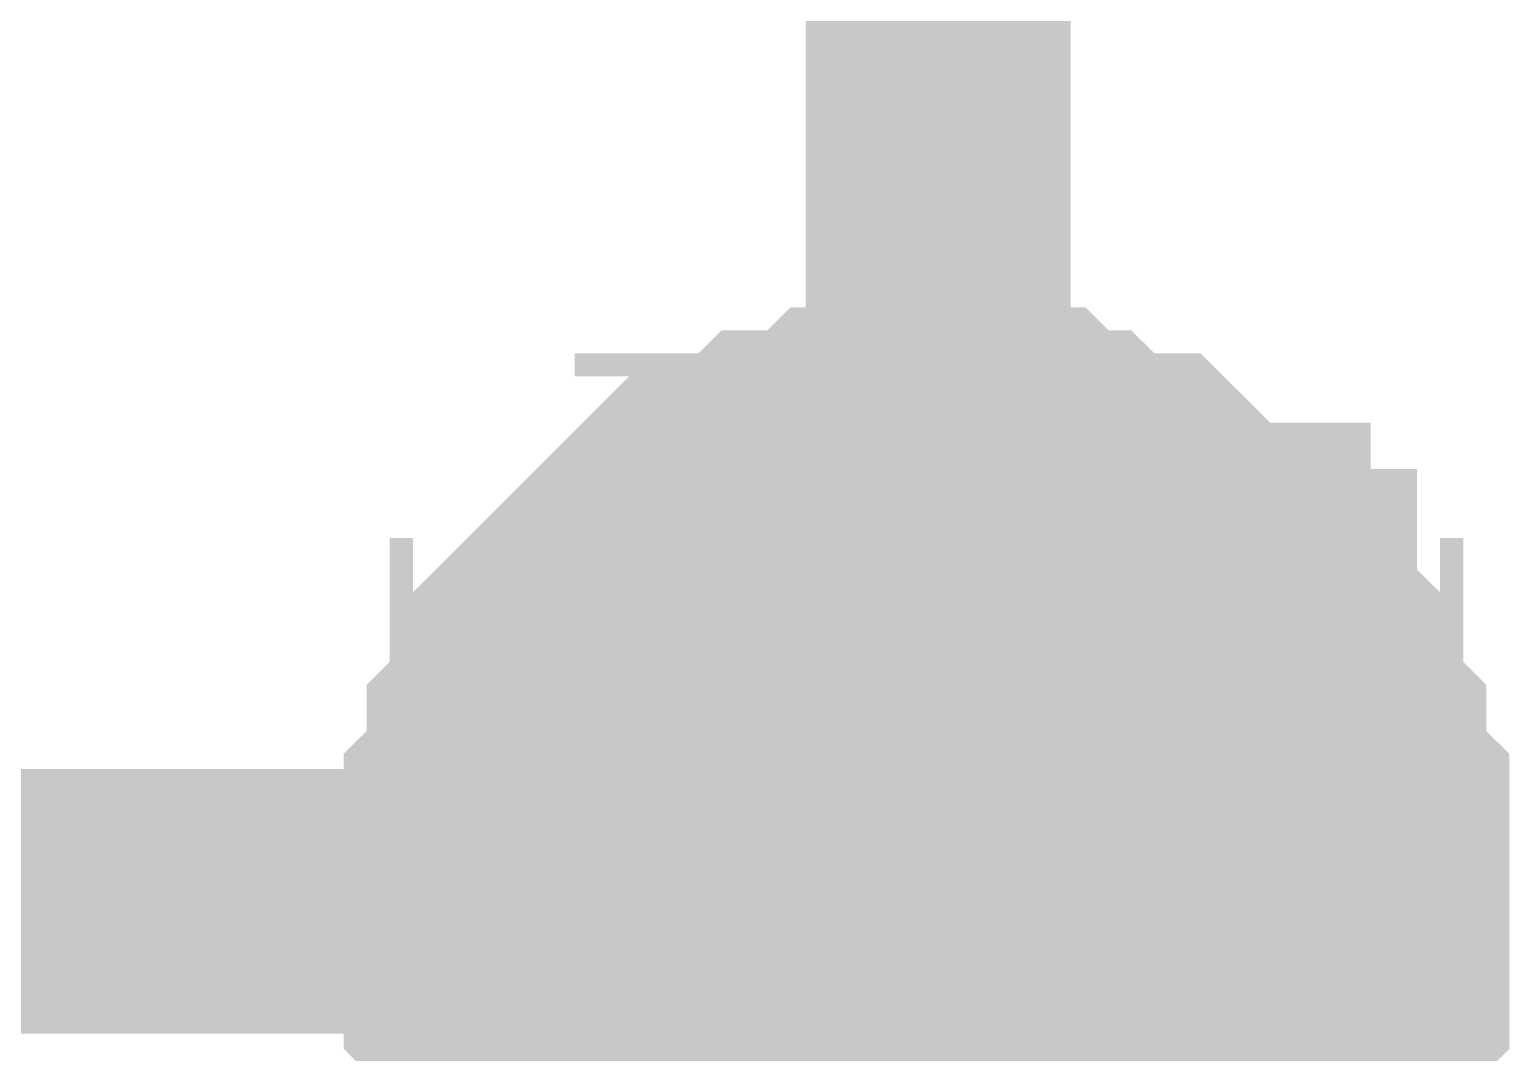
# Model space of a CAD drawing. Header units: inches. Extents: x 0 to 841, y 0 to 594.
# Drawn here: x 423.993 to 425.667, y 162.309 to 163.467 of the extents above; entities that cross this region are included whole.
import ezdxf

# ---------------------------------------------------------------- set-up
doc = ezdxf.new("R2010")
doc.units = ezdxf.units.IN
doc.layers.add('Sheet', color=255, linetype='Continuous')

msp = doc.modelspace()

# ---------------------------------------------------------------- linework, layer by layer
at = {"layer": 'Sheet'}
for points in [[(425.0207, 157.4889, 0.2997, 0.2997, 0), (425.0207, 162.4799, 0.2997, 0.2997, 0), (425.0207, 167.4969, 0.2997, 0.2997, 0), (422.5121, 167.4969, 0.2997, 0.2997, 0)], [(424.498, 162.4799, 0.2997, 0.2997, 0), (424.498, 162.506, 0.2997, 0.2997, 0), (424.498, 162.5321, 0.2997, 0.2997, 0), (424.498, 162.5582, 0.2997, 0.2997, 0), (424.498, 162.5844, 0.2997, 0.2997, 0), (424.5242, 162.6105, 0.2997, 0.2997, 0), (424.5242, 162.6366, 0.2997, 0.2997, 0), (424.5242, 162.6628, 0.2997, 0.2997, 0), (424.5503, 162.6889, 0.2997, 0.2997, 0), (424.5503, 162.715, 0.2997, 0.2997, 0), (424.5503, 162.7412, 0.2997, 0.2997, 0), (424.5764, 162.7412, 0.2997, 0.2997, 0), (424.5764, 162.7673, 0.2997, 0.2997, 0), (424.6026, 162.7934, 0.2997, 0.2997, 0), (424.6287, 162.8195, 0.2997, 0.2997, 0), (424.6287, 162.8195, 0.2997, 0.2997, 0), (424.6548, 162.8457, 0.2997, 0.2997, 0), (424.681, 162.8718, 0.2997, 0.2997, 0), (424.681, 162.8718, 0.2997, 0.2997, 0), (424.7071, 162.8979, 0.2997, 0.2997, 0), (424.7332, 162.9241, 0.2997, 0.2997, 0), (424.7594, 162.9241, 0.2997, 0.2997, 0), (424.7594, 162.9502, 0.2997, 0.2997, 0), (424.7855, 162.9502, 0.2997, 0.2997, 0), (424.8116, 162.9502, 0.2997, 0.2997, 0), (424.8377, 162.9763, 0.2997, 0.2997, 0), (424.8639, 162.9763, 0.2997, 0.2997, 0), (424.89, 162.9763, 0.2997, 0.2997, 0), (424.9161, 163.0025, 0.2997, 0.2997, 0), (424.9423, 163.0025, 0.2997, 0.2997, 0), (424.9684, 163.0025, 0.2997, 0.2997, 0), (424.9945, 163.0025, 0.2997, 0.2997, 0), (425.0207, 163.0025, 0.2997, 0.2997, 0)], [(424.498, 162.4799, 0.2997, 0.2997, 0), (424.498, 162.506, 0.2997, 0.2997, 0), (424.498, 162.5321, 0.2997, 0.2997, 0), (424.498, 162.5582, 0.2997, 0.2997, 0), (424.498, 162.5844, 0.2997, 0.2997, 0), (424.5242, 162.6105, 0.2997, 0.2997, 0), (424.5242, 162.6366, 0.2997, 0.2997, 0), (424.5242, 162.6628, 0.2997, 0.2997, 0), (424.5503, 162.6889, 0.2997, 0.2997, 0), (424.5503, 162.715, 0.2997, 0.2997, 0), (424.5503, 162.7412, 0.2997, 0.2997, 0), (424.5764, 162.7412, 0.2997, 0.2997, 0), (424.5764, 162.7673, 0.2997, 0.2997, 0), (424.6026, 162.7934, 0.2997, 0.2997, 0), (424.6287, 162.8195, 0.2997, 0.2997, 0), (424.6287, 162.8195, 0.2997, 0.2997, 0), (424.6548, 162.8457, 0.2997, 0.2997, 0), (424.681, 162.8718, 0.2997, 0.2997, 0), (424.681, 162.8718, 0.2997, 0.2997, 0), (424.7071, 162.8979, 0.2997, 0.2997, 0), (424.7332, 162.9241, 0.2997, 0.2997, 0), (424.7594, 162.9241, 0.2997, 0.2997, 0), (424.7594, 162.9502, 0.2997, 0.2997, 0), (424.7855, 162.9502, 0.2997, 0.2997, 0), (424.8116, 162.9502, 0.2997, 0.2997, 0), (424.8377, 162.9763, 0.2997, 0.2997, 0), (424.8639, 162.9763, 0.2997, 0.2997, 0), (424.89, 162.9763, 0.2997, 0.2997, 0), (424.9161, 163.0025, 0.2997, 0.2997, 0), (424.9423, 163.0025, 0.2997, 0.2997, 0), (424.9684, 163.0025, 0.2997, 0.2997, 0), (424.9945, 163.0025, 0.2997, 0.2997, 0), (425.0207, 163.0025, 0.2997, 0.2997, 0)], [(424.498, 162.4799, 0.2997, 0.2997, 0), (424.498, 162.506, 0.2997, 0.2997, 0), (424.498, 162.5321, 0.2997, 0.2997, 0), (424.498, 162.5582, 0.2997, 0.2997, 0), (424.498, 162.5844, 0.2997, 0.2997, 0), (424.5242, 162.6105, 0.2997, 0.2997, 0), (424.5242, 162.6366, 0.2997, 0.2997, 0), (424.5242, 162.6628, 0.2997, 0.2997, 0), (424.5503, 162.6889, 0.2997, 0.2997, 0), (424.5503, 162.715, 0.2997, 0.2997, 0), (424.5503, 162.7412, 0.2997, 0.2997, 0), (424.5764, 162.7412, 0.2997, 0.2997, 0), (424.5764, 162.7673, 0.2997, 0.2997, 0), (424.6026, 162.7934, 0.2997, 0.2997, 0), (424.6287, 162.8195, 0.2997, 0.2997, 0), (424.6287, 162.8195, 0.2997, 0.2997, 0), (424.6548, 162.8457, 0.2997, 0.2997, 0), (424.681, 162.8718, 0.2997, 0.2997, 0), (424.681, 162.8718, 0.2997, 0.2997, 0), (424.7071, 162.8979, 0.2997, 0.2997, 0), (424.7332, 162.9241, 0.2997, 0.2997, 0), (424.7594, 162.9241, 0.2997, 0.2997, 0), (424.7594, 162.9502, 0.2997, 0.2997, 0), (424.7855, 162.9502, 0.2997, 0.2997, 0), (424.8116, 162.9502, 0.2997, 0.2997, 0), (424.8377, 162.9763, 0.2997, 0.2997, 0), (424.8639, 162.9763, 0.2997, 0.2997, 0), (424.89, 162.9763, 0.2997, 0.2997, 0), (424.9161, 163.0025, 0.2997, 0.2997, 0), (424.9423, 163.0025, 0.2997, 0.2997, 0), (424.9684, 163.0025, 0.2997, 0.2997, 0), (424.9945, 163.0025, 0.2997, 0.2997, 0), (425.0207, 163.0025, 0.2997, 0.2997, 0)], [(424.498, 162.4799, 0.2997, 0.2997, 0), (424.498, 162.506, 0.2997, 0.2997, 0), (424.498, 162.5321, 0.2997, 0.2997, 0), (424.498, 162.5582, 0.2997, 0.2997, 0), (424.498, 162.5844, 0.2997, 0.2997, 0), (424.5242, 162.6105, 0.2997, 0.2997, 0), (424.5242, 162.6366, 0.2997, 0.2997, 0), (424.5242, 162.6628, 0.2997, 0.2997, 0), (424.5503, 162.6889, 0.2997, 0.2997, 0), (424.5503, 162.715, 0.2997, 0.2997, 0), (424.5503, 162.7412, 0.2997, 0.2997, 0), (424.5764, 162.7412, 0.2997, 0.2997, 0), (424.5764, 162.7673, 0.2997, 0.2997, 0), (424.6026, 162.7934, 0.2997, 0.2997, 0), (424.6287, 162.8195, 0.2997, 0.2997, 0), (424.6287, 162.8195, 0.2997, 0.2997, 0), (424.6548, 162.8457, 0.2997, 0.2997, 0), (424.681, 162.8718, 0.2997, 0.2997, 0), (424.681, 162.8718, 0.2997, 0.2997, 0), (424.7071, 162.8979, 0.2997, 0.2997, 0), (424.7332, 162.9241, 0.2997, 0.2997, 0), (424.7594, 162.9241, 0.2997, 0.2997, 0), (424.7594, 162.9502, 0.2997, 0.2997, 0), (424.7855, 162.9502, 0.2997, 0.2997, 0), (424.8116, 162.9502, 0.2997, 0.2997, 0), (424.8377, 162.9763, 0.2997, 0.2997, 0), (424.8639, 162.9763, 0.2997, 0.2997, 0), (424.89, 162.9763, 0.2997, 0.2997, 0), (424.9161, 163.0025, 0.2997, 0.2997, 0), (424.9423, 163.0025, 0.2997, 0.2997, 0), (424.9684, 163.0025, 0.2997, 0.2997, 0), (424.9945, 163.0025, 0.2997, 0.2997, 0), (425.0207, 163.0025, 0.2997, 0.2997, 0)], [(425.0207, 163.0025, 0.2997, 0.2997, 0), (425.0207, 163.0025, 0.2997, 0.2997, 0)], [(425.0207, 163.0025, 0.2997, 0.2997, 0), (425.0468, 163.0025, 0.2997, 0.2997, 0), (425.0729, 163.0025, 0.2997, 0.2997, 0), (425.0991, 163.0025, 0.2997, 0.2997, 0), (425.1252, 163.0025, 0.2997, 0.2997, 0), (425.1513, 162.9763, 0.2997, 0.2997, 0), (425.1513, 162.9763, 0.2997, 0.2997, 0), (425.1774, 162.9763, 0.2997, 0.2997, 0), (425.2036, 162.9502, 0.2997, 0.2997, 0), (425.2297, 162.9502, 0.2997, 0.2997, 0), (425.2558, 162.9502, 0.2997, 0.2997, 0), (425.282, 162.9241, 0.2997, 0.2997, 0), (425.282, 162.9241, 0.2997, 0.2997, 0), (425.3081, 162.8979, 0.2997, 0.2997, 0), (425.3342, 162.8718, 0.2997, 0.2997, 0), (425.3604, 162.8718, 0.2997, 0.2997, 0), (425.3604, 162.8457, 0.2997, 0.2997, 0), (425.3865, 162.8195, 0.2997, 0.2997, 0), (425.4126, 162.8195, 0.2997, 0.2997, 0), (425.4126, 162.7934, 0.2997, 0.2997, 0), (425.4388, 162.7673, 0.2997, 0.2997, 0), (425.4388, 162.7412, 0.2997, 0.2997, 0), (425.4649, 162.7412, 0.2997, 0.2997, 0), (425.4649, 162.715, 0.2997, 0.2997, 0), (425.4649, 162.6889, 0.2997, 0.2997, 0), (425.491, 162.6628, 0.2997, 0.2997, 0), (425.491, 162.6366, 0.2997, 0.2997, 0), (425.491, 162.6105, 0.2997, 0.2997, 0), (425.5172, 162.5844, 0.2997, 0.2997, 0), (425.5172, 162.5582, 0.2997, 0.2997, 0), (425.5172, 162.5321, 0.2997, 0.2997, 0), (425.5172, 162.506, 0.2997, 0.2997, 0), (425.5172, 162.4799, 0.2997, 0.2997, 0)], [(425.0207, 163.0025, 0.2997, 0.2997, 0), (425.0207, 163.0025, 0.2997, 0.2997, 0)], [(425.0207, 163.0025, 0.2997, 0.2997, 0), (425.0468, 163.0025, 0.2997, 0.2997, 0), (425.0729, 163.0025, 0.2997, 0.2997, 0), (425.0991, 163.0025, 0.2997, 0.2997, 0), (425.1252, 163.0025, 0.2997, 0.2997, 0), (425.1513, 162.9763, 0.2997, 0.2997, 0), (425.1513, 162.9763, 0.2997, 0.2997, 0), (425.1774, 162.9763, 0.2997, 0.2997, 0), (425.2036, 162.9502, 0.2997, 0.2997, 0), (425.2297, 162.9502, 0.2997, 0.2997, 0), (425.2558, 162.9502, 0.2997, 0.2997, 0), (425.282, 162.9241, 0.2997, 0.2997, 0), (425.282, 162.9241, 0.2997, 0.2997, 0), (425.3081, 162.8979, 0.2997, 0.2997, 0), (425.3342, 162.8718, 0.2997, 0.2997, 0), (425.3604, 162.8718, 0.2997, 0.2997, 0), (425.3604, 162.8457, 0.2997, 0.2997, 0), (425.3865, 162.8195, 0.2997, 0.2997, 0), (425.4126, 162.8195, 0.2997, 0.2997, 0), (425.4126, 162.7934, 0.2997, 0.2997, 0), (425.4388, 162.7673, 0.2997, 0.2997, 0), (425.4388, 162.7412, 0.2997, 0.2997, 0), (425.4649, 162.7412, 0.2997, 0.2997, 0), (425.4649, 162.715, 0.2997, 0.2997, 0), (425.4649, 162.6889, 0.2997, 0.2997, 0), (425.491, 162.6628, 0.2997, 0.2997, 0), (425.491, 162.6366, 0.2997, 0.2997, 0), (425.491, 162.6105, 0.2997, 0.2997, 0), (425.5172, 162.5844, 0.2997, 0.2997, 0), (425.5172, 162.5582, 0.2997, 0.2997, 0), (425.5172, 162.5321, 0.2997, 0.2997, 0), (425.5172, 162.506, 0.2997, 0.2997, 0), (425.5172, 162.4799, 0.2997, 0.2997, 0)], [(425.0207, 163.0025, 0.2997, 0.2997, 0), (425.0207, 163.0025, 0.2997, 0.2997, 0)], [(425.0207, 163.0025, 0.2997, 0.2997, 0), (425.0468, 163.0025, 0.2997, 0.2997, 0), (425.0729, 163.0025, 0.2997, 0.2997, 0), (425.0991, 163.0025, 0.2997, 0.2997, 0), (425.1252, 163.0025, 0.2997, 0.2997, 0), (425.1513, 162.9763, 0.2997, 0.2997, 0), (425.1513, 162.9763, 0.2997, 0.2997, 0), (425.1774, 162.9763, 0.2997, 0.2997, 0), (425.2036, 162.9502, 0.2997, 0.2997, 0), (425.2297, 162.9502, 0.2997, 0.2997, 0), (425.2558, 162.9502, 0.2997, 0.2997, 0), (425.282, 162.9241, 0.2997, 0.2997, 0), (425.282, 162.9241, 0.2997, 0.2997, 0), (425.3081, 162.8979, 0.2997, 0.2997, 0), (425.3342, 162.8718, 0.2997, 0.2997, 0), (425.3604, 162.8718, 0.2997, 0.2997, 0), (425.3604, 162.8457, 0.2997, 0.2997, 0), (425.3865, 162.8195, 0.2997, 0.2997, 0), (425.4126, 162.8195, 0.2997, 0.2997, 0), (425.4126, 162.7934, 0.2997, 0.2997, 0), (425.4388, 162.7673, 0.2997, 0.2997, 0), (425.4388, 162.7412, 0.2997, 0.2997, 0), (425.4649, 162.7412, 0.2997, 0.2997, 0), (425.4649, 162.715, 0.2997, 0.2997, 0), (425.4649, 162.6889, 0.2997, 0.2997, 0), (425.491, 162.6628, 0.2997, 0.2997, 0), (425.491, 162.6366, 0.2997, 0.2997, 0), (425.491, 162.6105, 0.2997, 0.2997, 0), (425.5172, 162.5844, 0.2997, 0.2997, 0), (425.5172, 162.5582, 0.2997, 0.2997, 0), (425.5172, 162.5321, 0.2997, 0.2997, 0), (425.5172, 162.506, 0.2997, 0.2997, 0), (425.5172, 162.4799, 0.2997, 0.2997, 0)], [(425.0207, 163.0025, 0.2997, 0.2997, 0), (425.0207, 163.0025, 0.2997, 0.2997, 0)], [(425.0207, 163.0025, 0.2997, 0.2997, 0), (425.0468, 163.0025, 0.2997, 0.2997, 0), (425.0729, 163.0025, 0.2997, 0.2997, 0), (425.0991, 163.0025, 0.2997, 0.2997, 0), (425.1252, 163.0025, 0.2997, 0.2997, 0), (425.1513, 162.9763, 0.2997, 0.2997, 0), (425.1513, 162.9763, 0.2997, 0.2997, 0), (425.1774, 162.9763, 0.2997, 0.2997, 0), (425.2036, 162.9502, 0.2997, 0.2997, 0), (425.2297, 162.9502, 0.2997, 0.2997, 0), (425.2558, 162.9502, 0.2997, 0.2997, 0), (425.282, 162.9241, 0.2997, 0.2997, 0), (425.282, 162.9241, 0.2997, 0.2997, 0), (425.3081, 162.8979, 0.2997, 0.2997, 0), (425.3342, 162.8718, 0.2997, 0.2997, 0), (425.3604, 162.8718, 0.2997, 0.2997, 0), (425.3604, 162.8457, 0.2997, 0.2997, 0), (425.3865, 162.8195, 0.2997, 0.2997, 0), (425.4126, 162.8195, 0.2997, 0.2997, 0), (425.4126, 162.7934, 0.2997, 0.2997, 0), (425.4388, 162.7673, 0.2997, 0.2997, 0), (425.4388, 162.7412, 0.2997, 0.2997, 0), (425.4649, 162.7412, 0.2997, 0.2997, 0), (425.4649, 162.715, 0.2997, 0.2997, 0), (425.4649, 162.6889, 0.2997, 0.2997, 0), (425.491, 162.6628, 0.2997, 0.2997, 0), (425.491, 162.6366, 0.2997, 0.2997, 0), (425.491, 162.6105, 0.2997, 0.2997, 0), (425.5172, 162.5844, 0.2997, 0.2997, 0), (425.5172, 162.5582, 0.2997, 0.2997, 0), (425.5172, 162.5321, 0.2997, 0.2997, 0), (425.5172, 162.506, 0.2997, 0.2997, 0), (425.5172, 162.4799, 0.2997, 0.2997, 0)], [(424.498, 162.4799, 0.0991, 0.0991, 0), (424.498, 162.506, 0.0991, 0.0991, 0), (424.498, 162.5321, 0.0991, 0.0991, 0), (424.498, 162.5582, 0.0991, 0.0991, 0), (424.498, 162.5844, 0.0991, 0.0991, 0), (424.5242, 162.6105, 0.0991, 0.0991, 0), (424.5242, 162.6366, 0.0991, 0.0991, 0), (424.5242, 162.6628, 0.0991, 0.0991, 0), (424.5503, 162.6889, 0.0991, 0.0991, 0), (424.5503, 162.715, 0.0991, 0.0991, 0), (424.5503, 162.7412, 0.0991, 0.0991, 0), (424.5764, 162.7412, 0.0991, 0.0991, 0), (424.5764, 162.7673, 0.0991, 0.0991, 0), (424.6026, 162.7934, 0.0991, 0.0991, 0), (424.6287, 162.8195, 0.0991, 0.0991, 0), (424.6287, 162.8195, 0.0991, 0.0991, 0), (424.6548, 162.8457, 0.0991, 0.0991, 0), (424.681, 162.8718, 0.0991, 0.0991, 0), (424.681, 162.8718, 0.0991, 0.0991, 0), (424.7071, 162.8979, 0.0991, 0.0991, 0), (424.7332, 162.9241, 0.0991, 0.0991, 0), (424.7594, 162.9241, 0.0991, 0.0991, 0), (424.7594, 162.9502, 0.0991, 0.0991, 0), (424.7855, 162.9502, 0.0991, 0.0991, 0), (424.8116, 162.9502, 0.0991, 0.0991, 0), (424.8377, 162.9763, 0.0991, 0.0991, 0), (424.8639, 162.9763, 0.0991, 0.0991, 0), (424.89, 162.9763, 0.0991, 0.0991, 0), (424.9161, 163.0025, 0.0991, 0.0991, 0), (424.9423, 163.0025, 0.0991, 0.0991, 0), (424.9684, 163.0025, 0.0991, 0.0991, 0), (424.9945, 163.0025, 0.0991, 0.0991, 0), (425.0207, 163.0025, 0.0991, 0.0991, 0)], [(424.498, 162.4799, 0.0991, 0.0991, 0), (424.498, 162.506, 0.0991, 0.0991, 0), (424.498, 162.5321, 0.0991, 0.0991, 0), (424.498, 162.5582, 0.0991, 0.0991, 0), (424.498, 162.5844, 0.0991, 0.0991, 0), (424.5242, 162.6105, 0.0991, 0.0991, 0), (424.5242, 162.6366, 0.0991, 0.0991, 0), (424.5242, 162.6628, 0.0991, 0.0991, 0), (424.5503, 162.6889, 0.0991, 0.0991, 0), (424.5503, 162.715, 0.0991, 0.0991, 0), (424.5503, 162.7412, 0.0991, 0.0991, 0), (424.5764, 162.7412, 0.0991, 0.0991, 0), (424.5764, 162.7673, 0.0991, 0.0991, 0), (424.6026, 162.7934, 0.0991, 0.0991, 0), (424.6287, 162.8195, 0.0991, 0.0991, 0), (424.6287, 162.8195, 0.0991, 0.0991, 0), (424.6548, 162.8457, 0.0991, 0.0991, 0), (424.681, 162.8718, 0.0991, 0.0991, 0), (424.681, 162.8718, 0.0991, 0.0991, 0), (424.7071, 162.8979, 0.0991, 0.0991, 0), (424.7332, 162.9241, 0.0991, 0.0991, 0), (424.7594, 162.9241, 0.0991, 0.0991, 0), (424.7594, 162.9502, 0.0991, 0.0991, 0), (424.7855, 162.9502, 0.0991, 0.0991, 0), (424.8116, 162.9502, 0.0991, 0.0991, 0), (424.8377, 162.9763, 0.0991, 0.0991, 0), (424.8639, 162.9763, 0.0991, 0.0991, 0), (424.89, 162.9763, 0.0991, 0.0991, 0), (424.9161, 163.0025, 0.0991, 0.0991, 0), (424.9423, 163.0025, 0.0991, 0.0991, 0), (424.9684, 163.0025, 0.0991, 0.0991, 0), (424.9945, 163.0025, 0.0991, 0.0991, 0), (425.0207, 163.0025, 0.0991, 0.0991, 0)], [(424.498, 162.4799, 0.0991, 0.0991, 0), (424.498, 162.506, 0.0991, 0.0991, 0), (424.498, 162.5321, 0.0991, 0.0991, 0), (424.498, 162.5582, 0.0991, 0.0991, 0), (424.498, 162.5844, 0.0991, 0.0991, 0), (424.5242, 162.6105, 0.0991, 0.0991, 0), (424.5242, 162.6366, 0.0991, 0.0991, 0), (424.5242, 162.6628, 0.0991, 0.0991, 0), (424.5503, 162.6889, 0.0991, 0.0991, 0), (424.5503, 162.715, 0.0991, 0.0991, 0), (424.5503, 162.7412, 0.0991, 0.0991, 0), (424.5764, 162.7412, 0.0991, 0.0991, 0), (424.5764, 162.7673, 0.0991, 0.0991, 0), (424.6026, 162.7934, 0.0991, 0.0991, 0), (424.6287, 162.8195, 0.0991, 0.0991, 0), (424.6287, 162.8195, 0.0991, 0.0991, 0), (424.6548, 162.8457, 0.0991, 0.0991, 0), (424.681, 162.8718, 0.0991, 0.0991, 0), (424.681, 162.8718, 0.0991, 0.0991, 0), (424.7071, 162.8979, 0.0991, 0.0991, 0), (424.7332, 162.9241, 0.0991, 0.0991, 0), (424.7594, 162.9241, 0.0991, 0.0991, 0), (424.7594, 162.9502, 0.0991, 0.0991, 0), (424.7855, 162.9502, 0.0991, 0.0991, 0), (424.8116, 162.9502, 0.0991, 0.0991, 0), (424.8377, 162.9763, 0.0991, 0.0991, 0), (424.8639, 162.9763, 0.0991, 0.0991, 0), (424.89, 162.9763, 0.0991, 0.0991, 0), (424.9161, 163.0025, 0.0991, 0.0991, 0), (424.9423, 163.0025, 0.0991, 0.0991, 0), (424.9684, 163.0025, 0.0991, 0.0991, 0), (424.9945, 163.0025, 0.0991, 0.0991, 0), (425.0207, 163.0025, 0.0991, 0.0991, 0)], [(424.498, 162.4799, 0.0991, 0.0991, 0), (424.498, 162.506, 0.0991, 0.0991, 0), (424.498, 162.5321, 0.0991, 0.0991, 0), (424.498, 162.5582, 0.0991, 0.0991, 0), (424.498, 162.5844, 0.0991, 0.0991, 0), (424.5242, 162.6105, 0.0991, 0.0991, 0), (424.5242, 162.6366, 0.0991, 0.0991, 0), (424.5242, 162.6628, 0.0991, 0.0991, 0), (424.5503, 162.6889, 0.0991, 0.0991, 0), (424.5503, 162.715, 0.0991, 0.0991, 0), (424.5503, 162.7412, 0.0991, 0.0991, 0), (424.5764, 162.7412, 0.0991, 0.0991, 0), (424.5764, 162.7673, 0.0991, 0.0991, 0), (424.6026, 162.7934, 0.0991, 0.0991, 0), (424.6287, 162.8195, 0.0991, 0.0991, 0), (424.6287, 162.8195, 0.0991, 0.0991, 0), (424.6548, 162.8457, 0.0991, 0.0991, 0), (424.681, 162.8718, 0.0991, 0.0991, 0), (424.681, 162.8718, 0.0991, 0.0991, 0), (424.7071, 162.8979, 0.0991, 0.0991, 0), (424.7332, 162.9241, 0.0991, 0.0991, 0), (424.7594, 162.9241, 0.0991, 0.0991, 0), (424.7594, 162.9502, 0.0991, 0.0991, 0), (424.7855, 162.9502, 0.0991, 0.0991, 0), (424.8116, 162.9502, 0.0991, 0.0991, 0), (424.8377, 162.9763, 0.0991, 0.0991, 0), (424.8639, 162.9763, 0.0991, 0.0991, 0), (424.89, 162.9763, 0.0991, 0.0991, 0), (424.9161, 163.0025, 0.0991, 0.0991, 0), (424.9423, 163.0025, 0.0991, 0.0991, 0), (424.9684, 163.0025, 0.0991, 0.0991, 0), (424.9945, 163.0025, 0.0991, 0.0991, 0), (425.0207, 163.0025, 0.0991, 0.0991, 0)], [(425.0207, 163.0025, 0.0991, 0.0991, 0), (425.0207, 163.0025, 0.0991, 0.0991, 0)], [(425.0207, 163.0025, 0.0991, 0.0991, 0), (425.0468, 163.0025, 0.0991, 0.0991, 0), (425.0729, 163.0025, 0.0991, 0.0991, 0), (425.0991, 163.0025, 0.0991, 0.0991, 0), (425.1252, 163.0025, 0.0991, 0.0991, 0), (425.1513, 162.9763, 0.0991, 0.0991, 0), (425.1513, 162.9763, 0.0991, 0.0991, 0), (425.1774, 162.9763, 0.0991, 0.0991, 0), (425.2036, 162.9502, 0.0991, 0.0991, 0), (425.2297, 162.9502, 0.0991, 0.0991, 0), (425.2558, 162.9502, 0.0991, 0.0991, 0), (425.282, 162.9241, 0.0991, 0.0991, 0), (425.282, 162.9241, 0.0991, 0.0991, 0), (425.3081, 162.8979, 0.0991, 0.0991, 0), (425.3342, 162.8718, 0.0991, 0.0991, 0), (425.3604, 162.8718, 0.0991, 0.0991, 0), (425.3604, 162.8457, 0.0991, 0.0991, 0), (425.3865, 162.8195, 0.0991, 0.0991, 0), (425.4126, 162.8195, 0.0991, 0.0991, 0), (425.4126, 162.7934, 0.0991, 0.0991, 0), (425.4388, 162.7673, 0.0991, 0.0991, 0), (425.4388, 162.7412, 0.0991, 0.0991, 0), (425.4649, 162.7412, 0.0991, 0.0991, 0), (425.4649, 162.715, 0.0991, 0.0991, 0), (425.4649, 162.6889, 0.0991, 0.0991, 0), (425.491, 162.6628, 0.0991, 0.0991, 0), (425.491, 162.6366, 0.0991, 0.0991, 0), (425.491, 162.6105, 0.0991, 0.0991, 0), (425.5172, 162.5844, 0.0991, 0.0991, 0), (425.5172, 162.5582, 0.0991, 0.0991, 0), (425.5172, 162.5321, 0.0991, 0.0991, 0), (425.5172, 162.506, 0.0991, 0.0991, 0), (425.5172, 162.4799, 0.0991, 0.0991, 0)], [(425.0207, 163.0025, 0.0991, 0.0991, 0), (425.0207, 163.0025, 0.0991, 0.0991, 0)], [(425.0207, 163.0025, 0.0991, 0.0991, 0), (425.0468, 163.0025, 0.0991, 0.0991, 0), (425.0729, 163.0025, 0.0991, 0.0991, 0), (425.0991, 163.0025, 0.0991, 0.0991, 0), (425.1252, 163.0025, 0.0991, 0.0991, 0), (425.1513, 162.9763, 0.0991, 0.0991, 0), (425.1513, 162.9763, 0.0991, 0.0991, 0), (425.1774, 162.9763, 0.0991, 0.0991, 0), (425.2036, 162.9502, 0.0991, 0.0991, 0), (425.2297, 162.9502, 0.0991, 0.0991, 0), (425.2558, 162.9502, 0.0991, 0.0991, 0), (425.282, 162.9241, 0.0991, 0.0991, 0), (425.282, 162.9241, 0.0991, 0.0991, 0), (425.3081, 162.8979, 0.0991, 0.0991, 0), (425.3342, 162.8718, 0.0991, 0.0991, 0), (425.3604, 162.8718, 0.0991, 0.0991, 0), (425.3604, 162.8457, 0.0991, 0.0991, 0), (425.3865, 162.8195, 0.0991, 0.0991, 0), (425.4126, 162.8195, 0.0991, 0.0991, 0), (425.4126, 162.7934, 0.0991, 0.0991, 0), (425.4388, 162.7673, 0.0991, 0.0991, 0), (425.4388, 162.7412, 0.0991, 0.0991, 0), (425.4649, 162.7412, 0.0991, 0.0991, 0), (425.4649, 162.715, 0.0991, 0.0991, 0), (425.4649, 162.6889, 0.0991, 0.0991, 0), (425.491, 162.6628, 0.0991, 0.0991, 0), (425.491, 162.6366, 0.0991, 0.0991, 0), (425.491, 162.6105, 0.0991, 0.0991, 0), (425.5172, 162.5844, 0.0991, 0.0991, 0), (425.5172, 162.5582, 0.0991, 0.0991, 0), (425.5172, 162.5321, 0.0991, 0.0991, 0), (425.5172, 162.506, 0.0991, 0.0991, 0), (425.5172, 162.4799, 0.0991, 0.0991, 0)], [(425.0207, 163.0025, 0.0991, 0.0991, 0), (425.0207, 163.0025, 0.0991, 0.0991, 0)], [(425.0207, 163.0025, 0.0991, 0.0991, 0), (425.0468, 163.0025, 0.0991, 0.0991, 0), (425.0729, 163.0025, 0.0991, 0.0991, 0), (425.0991, 163.0025, 0.0991, 0.0991, 0), (425.1252, 163.0025, 0.0991, 0.0991, 0), (425.1513, 162.9763, 0.0991, 0.0991, 0), (425.1513, 162.9763, 0.0991, 0.0991, 0), (425.1774, 162.9763, 0.0991, 0.0991, 0), (425.2036, 162.9502, 0.0991, 0.0991, 0), (425.2297, 162.9502, 0.0991, 0.0991, 0), (425.2558, 162.9502, 0.0991, 0.0991, 0), (425.282, 162.9241, 0.0991, 0.0991, 0), (425.282, 162.9241, 0.0991, 0.0991, 0), (425.3081, 162.8979, 0.0991, 0.0991, 0), (425.3342, 162.8718, 0.0991, 0.0991, 0), (425.3604, 162.8718, 0.0991, 0.0991, 0), (425.3604, 162.8457, 0.0991, 0.0991, 0), (425.3865, 162.8195, 0.0991, 0.0991, 0), (425.4126, 162.8195, 0.0991, 0.0991, 0), (425.4126, 162.7934, 0.0991, 0.0991, 0), (425.4388, 162.7673, 0.0991, 0.0991, 0), (425.4388, 162.7412, 0.0991, 0.0991, 0), (425.4649, 162.7412, 0.0991, 0.0991, 0), (425.4649, 162.715, 0.0991, 0.0991, 0), (425.4649, 162.6889, 0.0991, 0.0991, 0), (425.491, 162.6628, 0.0991, 0.0991, 0), (425.491, 162.6366, 0.0991, 0.0991, 0), (425.491, 162.6105, 0.0991, 0.0991, 0), (425.5172, 162.5844, 0.0991, 0.0991, 0), (425.5172, 162.5582, 0.0991, 0.0991, 0), (425.5172, 162.5321, 0.0991, 0.0991, 0), (425.5172, 162.506, 0.0991, 0.0991, 0), (425.5172, 162.4799, 0.0991, 0.0991, 0)], [(425.0207, 163.0025, 0.0991, 0.0991, 0), (425.0207, 163.0025, 0.0991, 0.0991, 0)], [(425.0207, 163.0025, 0.0991, 0.0991, 0), (425.0468, 163.0025, 0.0991, 0.0991, 0), (425.0729, 163.0025, 0.0991, 0.0991, 0), (425.0991, 163.0025, 0.0991, 0.0991, 0), (425.1252, 163.0025, 0.0991, 0.0991, 0), (425.1513, 162.9763, 0.0991, 0.0991, 0), (425.1513, 162.9763, 0.0991, 0.0991, 0), (425.1774, 162.9763, 0.0991, 0.0991, 0), (425.2036, 162.9502, 0.0991, 0.0991, 0), (425.2297, 162.9502, 0.0991, 0.0991, 0), (425.2558, 162.9502, 0.0991, 0.0991, 0), (425.282, 162.9241, 0.0991, 0.0991, 0), (425.282, 162.9241, 0.0991, 0.0991, 0), (425.3081, 162.8979, 0.0991, 0.0991, 0), (425.3342, 162.8718, 0.0991, 0.0991, 0), (425.3604, 162.8718, 0.0991, 0.0991, 0), (425.3604, 162.8457, 0.0991, 0.0991, 0), (425.3865, 162.8195, 0.0991, 0.0991, 0), (425.4126, 162.8195, 0.0991, 0.0991, 0), (425.4126, 162.7934, 0.0991, 0.0991, 0), (425.4388, 162.7673, 0.0991, 0.0991, 0), (425.4388, 162.7412, 0.0991, 0.0991, 0), (425.4649, 162.7412, 0.0991, 0.0991, 0), (425.4649, 162.715, 0.0991, 0.0991, 0), (425.4649, 162.6889, 0.0991, 0.0991, 0), (425.491, 162.6628, 0.0991, 0.0991, 0), (425.491, 162.6366, 0.0991, 0.0991, 0), (425.491, 162.6105, 0.0991, 0.0991, 0), (425.5172, 162.5844, 0.0991, 0.0991, 0), (425.5172, 162.5582, 0.0991, 0.0991, 0), (425.5172, 162.5321, 0.0991, 0.0991, 0), (425.5172, 162.506, 0.0991, 0.0991, 0), (425.5172, 162.4799, 0.0991, 0.0991, 0)], [(425.0207, 162.4799, 0.2997, 0.2997, 0), (422.5121, 162.4799, 0.2997, 0.2997, 0)], [(424.6287, 162.1402, 0.2997, 0.2997, 0), (424.6287, 162.1663, 0.2997, 0.2997, 0), (424.6026, 162.1924, 0.2997, 0.2997, 0), (424.5764, 162.2185, 0.2997, 0.2997, 0), (424.5764, 162.2185, 0.2997, 0.2997, 0), (424.5503, 162.2447, 0.2997, 0.2997, 0), (424.5503, 162.2708, 0.2997, 0.2997, 0), (424.5503, 162.2969, 0.2997, 0.2997, 0), (424.5242, 162.3231, 0.2997, 0.2997, 0), (424.5242, 162.3492, 0.2997, 0.2997, 0), (424.5242, 162.3492, 0.2997, 0.2997, 0), (424.498, 162.3753, 0.2997, 0.2997, 0), (424.498, 162.4015, 0.2997, 0.2997, 0), (424.498, 162.4276, 0.2997, 0.2997, 0), (424.498, 162.4537, 0.2997, 0.2997, 0), (424.498, 162.4799, 0.2997, 0.2997, 0)], [(424.498, 162.4799, 0.2997, 0.2997, 0), (424.498, 162.4799, 0.2997, 0.2997, 0)], [(424.6287, 162.1402, 0.2997, 0.2997, 0), (424.6287, 162.1663, 0.2997, 0.2997, 0), (424.6026, 162.1924, 0.2997, 0.2997, 0), (424.5764, 162.2185, 0.2997, 0.2997, 0), (424.5764, 162.2185, 0.2997, 0.2997, 0), (424.5503, 162.2447, 0.2997, 0.2997, 0), (424.5503, 162.2708, 0.2997, 0.2997, 0), (424.5503, 162.2969, 0.2997, 0.2997, 0), (424.5242, 162.3231, 0.2997, 0.2997, 0), (424.5242, 162.3492, 0.2997, 0.2997, 0), (424.5242, 162.3492, 0.2997, 0.2997, 0), (424.498, 162.3753, 0.2997, 0.2997, 0), (424.498, 162.4015, 0.2997, 0.2997, 0), (424.498, 162.4276, 0.2997, 0.2997, 0), (424.498, 162.4537, 0.2997, 0.2997, 0), (424.498, 162.4799, 0.2997, 0.2997, 0)], [(424.498, 162.4799, 0.2997, 0.2997, 0), (424.498, 162.4799, 0.2997, 0.2997, 0)], [(424.6287, 162.1402, 0.2997, 0.2997, 0), (424.6287, 162.1663, 0.2997, 0.2997, 0), (424.6026, 162.1924, 0.2997, 0.2997, 0), (424.5764, 162.2185, 0.2997, 0.2997, 0), (424.5764, 162.2185, 0.2997, 0.2997, 0), (424.5503, 162.2447, 0.2997, 0.2997, 0), (424.5503, 162.2708, 0.2997, 0.2997, 0), (424.5503, 162.2969, 0.2997, 0.2997, 0), (424.5242, 162.3231, 0.2997, 0.2997, 0), (424.5242, 162.3492, 0.2997, 0.2997, 0), (424.5242, 162.3492, 0.2997, 0.2997, 0), (424.498, 162.3753, 0.2997, 0.2997, 0), (424.498, 162.4015, 0.2997, 0.2997, 0), (424.498, 162.4276, 0.2997, 0.2997, 0), (424.498, 162.4537, 0.2997, 0.2997, 0), (424.498, 162.4799, 0.2997, 0.2997, 0)], [(424.498, 162.4799, 0.2997, 0.2997, 0), (424.498, 162.4799, 0.2997, 0.2997, 0)], [(424.6287, 162.1402, 0.2997, 0.2997, 0), (424.6287, 162.1663, 0.2997, 0.2997, 0), (424.6026, 162.1924, 0.2997, 0.2997, 0), (424.5764, 162.2185, 0.2997, 0.2997, 0), (424.5764, 162.2185, 0.2997, 0.2997, 0), (424.5503, 162.2447, 0.2997, 0.2997, 0), (424.5503, 162.2708, 0.2997, 0.2997, 0), (424.5503, 162.2969, 0.2997, 0.2997, 0), (424.5242, 162.3231, 0.2997, 0.2997, 0), (424.5242, 162.3492, 0.2997, 0.2997, 0), (424.5242, 162.3492, 0.2997, 0.2997, 0), (424.498, 162.3753, 0.2997, 0.2997, 0), (424.498, 162.4015, 0.2997, 0.2997, 0), (424.498, 162.4276, 0.2997, 0.2997, 0), (424.498, 162.4537, 0.2997, 0.2997, 0), (424.498, 162.4799, 0.2997, 0.2997, 0)], [(424.498, 162.4799, 0.2997, 0.2997, 0), (424.498, 162.4799, 0.2997, 0.2997, 0)], [(425.5172, 162.4799, 0.2997, 0.2997, 0), (425.5172, 162.4537, 0.2997, 0.2997, 0), (425.5172, 162.4276, 0.2997, 0.2997, 0), (425.5172, 162.4015, 0.2997, 0.2997, 0), (425.5172, 162.3753, 0.2997, 0.2997, 0), (425.491, 162.3492, 0.2997, 0.2997, 0), (425.491, 162.3492, 0.2997, 0.2997, 0), (425.491, 162.3231, 0.2997, 0.2997, 0), (425.4649, 162.2969, 0.2997, 0.2997, 0), (425.4649, 162.2708, 0.2997, 0.2997, 0), (425.4649, 162.2447, 0.2997, 0.2997, 0), (425.4388, 162.2185, 0.2997, 0.2997, 0), (425.4388, 162.2185, 0.2997, 0.2997, 0), (425.4126, 162.1924, 0.2997, 0.2997, 0), (425.4126, 162.1663, 0.2997, 0.2997, 0), (425.3865, 162.1402, 0.2997, 0.2997, 0)], [(425.5172, 162.4799, 0.2997, 0.2997, 0), (425.5172, 162.4537, 0.2997, 0.2997, 0), (425.5172, 162.4276, 0.2997, 0.2997, 0), (425.5172, 162.4015, 0.2997, 0.2997, 0), (425.5172, 162.3753, 0.2997, 0.2997, 0), (425.491, 162.3492, 0.2997, 0.2997, 0), (425.491, 162.3492, 0.2997, 0.2997, 0), (425.491, 162.3231, 0.2997, 0.2997, 0), (425.4649, 162.2969, 0.2997, 0.2997, 0), (425.4649, 162.2708, 0.2997, 0.2997, 0), (425.4649, 162.2447, 0.2997, 0.2997, 0), (425.4388, 162.2185, 0.2997, 0.2997, 0), (425.4388, 162.2185, 0.2997, 0.2997, 0), (425.4126, 162.1924, 0.2997, 0.2997, 0), (425.4126, 162.1663, 0.2997, 0.2997, 0), (425.3865, 162.1402, 0.2997, 0.2997, 0)], [(425.5172, 162.4799, 0.2997, 0.2997, 0), (425.5172, 162.4537, 0.2997, 0.2997, 0), (425.5172, 162.4276, 0.2997, 0.2997, 0), (425.5172, 162.4015, 0.2997, 0.2997, 0), (425.5172, 162.3753, 0.2997, 0.2997, 0), (425.491, 162.3492, 0.2997, 0.2997, 0), (425.491, 162.3492, 0.2997, 0.2997, 0), (425.491, 162.3231, 0.2997, 0.2997, 0), (425.4649, 162.2969, 0.2997, 0.2997, 0), (425.4649, 162.2708, 0.2997, 0.2997, 0), (425.4649, 162.2447, 0.2997, 0.2997, 0), (425.4388, 162.2185, 0.2997, 0.2997, 0), (425.4388, 162.2185, 0.2997, 0.2997, 0), (425.4126, 162.1924, 0.2997, 0.2997, 0), (425.4126, 162.1663, 0.2997, 0.2997, 0), (425.3865, 162.1402, 0.2997, 0.2997, 0)], [(425.5172, 162.4799, 0.2997, 0.2997, 0), (425.5172, 162.4537, 0.2997, 0.2997, 0), (425.5172, 162.4276, 0.2997, 0.2997, 0), (425.5172, 162.4015, 0.2997, 0.2997, 0), (425.5172, 162.3753, 0.2997, 0.2997, 0), (425.491, 162.3492, 0.2997, 0.2997, 0), (425.491, 162.3492, 0.2997, 0.2997, 0), (425.491, 162.3231, 0.2997, 0.2997, 0), (425.4649, 162.2969, 0.2997, 0.2997, 0), (425.4649, 162.2708, 0.2997, 0.2997, 0), (425.4649, 162.2447, 0.2997, 0.2997, 0), (425.4388, 162.2185, 0.2997, 0.2997, 0), (425.4388, 162.2185, 0.2997, 0.2997, 0), (425.4126, 162.1924, 0.2997, 0.2997, 0), (425.4126, 162.1663, 0.2997, 0.2997, 0), (425.3865, 162.1402, 0.2997, 0.2997, 0)], [(425.5172, 162.4799, 0.2997, 0.2997, 0), (425.5172, 162.4799, 0.2997, 0.2997, 0), (425.5172, 162.4799, 0.2997, 0.2997, 0), (425.5172, 162.4799, 0.2997, 0.2997, 0), (425.5172, 162.4799, 0.2997, 0.2997, 0), (425.5172, 162.4799, 0.2997, 0.2997, 0), (425.5172, 162.4799, 0.2997, 0.2997, 0), (425.5172, 162.4799, 0.2997, 0.2997, 0), (425.5172, 162.4799, 0.2997, 0.2997, 0), (425.5172, 162.4799, 0.2997, 0.2997, 0), (425.5172, 162.4799, 0.2997, 0.2997, 0), (425.5172, 162.4799, 0.2997, 0.2997, 0), (425.5172, 162.4799, 0.2997, 0.2997, 0), (425.5172, 162.4799, 0.2997, 0.2997, 0), (425.5172, 162.4799, 0.2997, 0.2997, 0), (425.5172, 162.4799, 0.2997, 0.2997, 0), (425.5172, 162.4799, 0.2997, 0.2997, 0), (425.5172, 162.4799, 0.2997, 0.2997, 0), (425.5172, 162.4799, 0.2997, 0.2997, 0), (425.5172, 162.4799, 0.2997, 0.2997, 0), (425.5172, 162.4799, 0.2997, 0.2997, 0), (425.5172, 162.4799, 0.2997, 0.2997, 0), (425.5172, 162.4799, 0.2997, 0.2997, 0), (425.5172, 162.4799, 0.2997, 0.2997, 0), (425.5172, 162.4799, 0.2997, 0.2997, 0), (425.5172, 162.4799, 0.2997, 0.2997, 0), (425.5172, 162.4799, 0.2997, 0.2997, 0), (425.5172, 162.4799, 0.2997, 0.2997, 0), (425.5172, 162.4799, 0.2997, 0.2997, 0), (425.5172, 162.4799, 0.2997, 0.2997, 0), (425.5172, 162.4799, 0.2997, 0.2997, 0), (425.5172, 162.4799, 0.2997, 0.2997, 0), (425.5172, 162.4799, 0.2997, 0.2997, 0)], [(425.5172, 162.4799, 0.2997, 0.2997, 0), (425.5172, 162.4799, 0.2997, 0.2997, 0)], [(425.5172, 162.4799, 0.2997, 0.2997, 0), (425.5172, 162.4799, 0.2997, 0.2997, 0), (425.5172, 162.4799, 0.2997, 0.2997, 0), (425.5172, 162.4799, 0.2997, 0.2997, 0), (425.5172, 162.4799, 0.2997, 0.2997, 0), (425.5172, 162.4799, 0.2997, 0.2997, 0), (425.5172, 162.4799, 0.2997, 0.2997, 0), (425.5172, 162.4799, 0.2997, 0.2997, 0), (425.5172, 162.4799, 0.2997, 0.2997, 0), (425.5172, 162.4799, 0.2997, 0.2997, 0), (425.5172, 162.4799, 0.2997, 0.2997, 0), (425.5172, 162.4799, 0.2997, 0.2997, 0), (425.5172, 162.4799, 0.2997, 0.2997, 0), (425.5172, 162.4799, 0.2997, 0.2997, 0), (425.5172, 162.4799, 0.2997, 0.2997, 0), (425.5172, 162.4799, 0.2997, 0.2997, 0), (425.5172, 162.4799, 0.2997, 0.2997, 0), (425.5172, 162.4799, 0.2997, 0.2997, 0), (425.5172, 162.4799, 0.2997, 0.2997, 0), (425.5172, 162.4799, 0.2997, 0.2997, 0), (425.5172, 162.4799, 0.2997, 0.2997, 0), (425.5172, 162.4799, 0.2997, 0.2997, 0), (425.5172, 162.4799, 0.2997, 0.2997, 0), (425.5172, 162.4799, 0.2997, 0.2997, 0), (425.5172, 162.4799, 0.2997, 0.2997, 0), (425.5172, 162.4799, 0.2997, 0.2997, 0), (425.5172, 162.4799, 0.2997, 0.2997, 0), (425.5172, 162.4799, 0.2997, 0.2997, 0), (425.5172, 162.4799, 0.2997, 0.2997, 0), (425.5172, 162.4799, 0.2997, 0.2997, 0), (425.5172, 162.4799, 0.2997, 0.2997, 0), (425.5172, 162.4799, 0.2997, 0.2997, 0), (425.5172, 162.4799, 0.2997, 0.2997, 0)], [(425.5172, 162.4799, 0.2997, 0.2997, 0), (425.5172, 162.4799, 0.2997, 0.2997, 0)], [(425.5172, 162.4799, 0.2997, 0.2997, 0), (425.5172, 162.4799, 0.2997, 0.2997, 0), (425.5172, 162.4799, 0.2997, 0.2997, 0), (425.5172, 162.4799, 0.2997, 0.2997, 0), (425.5172, 162.4799, 0.2997, 0.2997, 0), (425.5172, 162.4799, 0.2997, 0.2997, 0), (425.5172, 162.4799, 0.2997, 0.2997, 0), (425.5172, 162.4799, 0.2997, 0.2997, 0), (425.5172, 162.4799, 0.2997, 0.2997, 0), (425.5172, 162.4799, 0.2997, 0.2997, 0), (425.5172, 162.4799, 0.2997, 0.2997, 0), (425.5172, 162.4799, 0.2997, 0.2997, 0), (425.5172, 162.4799, 0.2997, 0.2997, 0), (425.5172, 162.4799, 0.2997, 0.2997, 0), (425.5172, 162.4799, 0.2997, 0.2997, 0), (425.5172, 162.4799, 0.2997, 0.2997, 0), (425.5172, 162.4799, 0.2997, 0.2997, 0), (425.5172, 162.4799, 0.2997, 0.2997, 0), (425.5172, 162.4799, 0.2997, 0.2997, 0), (425.5172, 162.4799, 0.2997, 0.2997, 0), (425.5172, 162.4799, 0.2997, 0.2997, 0), (425.5172, 162.4799, 0.2997, 0.2997, 0), (425.5172, 162.4799, 0.2997, 0.2997, 0), (425.5172, 162.4799, 0.2997, 0.2997, 0), (425.5172, 162.4799, 0.2997, 0.2997, 0), (425.5172, 162.4799, 0.2997, 0.2997, 0), (425.5172, 162.4799, 0.2997, 0.2997, 0), (425.5172, 162.4799, 0.2997, 0.2997, 0), (425.5172, 162.4799, 0.2997, 0.2997, 0), (425.5172, 162.4799, 0.2997, 0.2997, 0), (425.5172, 162.4799, 0.2997, 0.2997, 0), (425.5172, 162.4799, 0.2997, 0.2997, 0), (425.5172, 162.4799, 0.2997, 0.2997, 0)], [(425.5172, 162.4799, 0.2997, 0.2997, 0), (425.5172, 162.4799, 0.2997, 0.2997, 0)], [(425.5172, 162.4799, 0.2997, 0.2997, 0), (425.5172, 162.4799, 0.2997, 0.2997, 0), (425.5172, 162.4799, 0.2997, 0.2997, 0), (425.5172, 162.4799, 0.2997, 0.2997, 0), (425.5172, 162.4799, 0.2997, 0.2997, 0), (425.5172, 162.4799, 0.2997, 0.2997, 0), (425.5172, 162.4799, 0.2997, 0.2997, 0), (425.5172, 162.4799, 0.2997, 0.2997, 0), (425.5172, 162.4799, 0.2997, 0.2997, 0), (425.5172, 162.4799, 0.2997, 0.2997, 0), (425.5172, 162.4799, 0.2997, 0.2997, 0), (425.5172, 162.4799, 0.2997, 0.2997, 0), (425.5172, 162.4799, 0.2997, 0.2997, 0), (425.5172, 162.4799, 0.2997, 0.2997, 0), (425.5172, 162.4799, 0.2997, 0.2997, 0), (425.5172, 162.4799, 0.2997, 0.2997, 0), (425.5172, 162.4799, 0.2997, 0.2997, 0), (425.5172, 162.4799, 0.2997, 0.2997, 0), (425.5172, 162.4799, 0.2997, 0.2997, 0), (425.5172, 162.4799, 0.2997, 0.2997, 0), (425.5172, 162.4799, 0.2997, 0.2997, 0), (425.5172, 162.4799, 0.2997, 0.2997, 0), (425.5172, 162.4799, 0.2997, 0.2997, 0), (425.5172, 162.4799, 0.2997, 0.2997, 0), (425.5172, 162.4799, 0.2997, 0.2997, 0), (425.5172, 162.4799, 0.2997, 0.2997, 0), (425.5172, 162.4799, 0.2997, 0.2997, 0), (425.5172, 162.4799, 0.2997, 0.2997, 0), (425.5172, 162.4799, 0.2997, 0.2997, 0), (425.5172, 162.4799, 0.2997, 0.2997, 0), (425.5172, 162.4799, 0.2997, 0.2997, 0), (425.5172, 162.4799, 0.2997, 0.2997, 0), (425.5172, 162.4799, 0.2997, 0.2997, 0)], [(425.5172, 162.4799, 0.2997, 0.2997, 0), (425.5172, 162.4799, 0.2997, 0.2997, 0)], [(424.5503, 162.2447, 0.0991, 0.0991, 0), (424.5503, 162.2708, 0.0991, 0.0991, 0), (424.5503, 162.2969, 0.0991, 0.0991, 0), (424.5242, 162.3231, 0.0991, 0.0991, 0), (424.5242, 162.3492, 0.0991, 0.0991, 0), (424.5242, 162.3492, 0.0991, 0.0991, 0), (424.498, 162.3753, 0.0991, 0.0991, 0), (424.498, 162.4015, 0.0991, 0.0991, 0), (424.498, 162.4276, 0.0991, 0.0991, 0), (424.498, 162.4537, 0.0991, 0.0991, 0), (424.498, 162.4799, 0.0991, 0.0991, 0)], [(424.498, 162.4799, 0.0991, 0.0991, 0), (424.498, 162.4799, 0.0991, 0.0991, 0)], [(424.5503, 162.2447, 0.0991, 0.0991, 0), (424.5503, 162.2708, 0.0991, 0.0991, 0), (424.5503, 162.2969, 0.0991, 0.0991, 0), (424.5242, 162.3231, 0.0991, 0.0991, 0), (424.5242, 162.3492, 0.0991, 0.0991, 0), (424.5242, 162.3492, 0.0991, 0.0991, 0), (424.498, 162.3753, 0.0991, 0.0991, 0), (424.498, 162.4015, 0.0991, 0.0991, 0), (424.498, 162.4276, 0.0991, 0.0991, 0), (424.498, 162.4537, 0.0991, 0.0991, 0), (424.498, 162.4799, 0.0991, 0.0991, 0)], [(424.498, 162.4799, 0.0991, 0.0991, 0), (424.498, 162.4799, 0.0991, 0.0991, 0)], [(424.5503, 162.2447, 0.0991, 0.0991, 0), (424.5503, 162.2708, 0.0991, 0.0991, 0), (424.5503, 162.2969, 0.0991, 0.0991, 0), (424.5242, 162.3231, 0.0991, 0.0991, 0), (424.5242, 162.3492, 0.0991, 0.0991, 0), (424.5242, 162.3492, 0.0991, 0.0991, 0), (424.498, 162.3753, 0.0991, 0.0991, 0), (424.498, 162.4015, 0.0991, 0.0991, 0), (424.498, 162.4276, 0.0991, 0.0991, 0), (424.498, 162.4537, 0.0991, 0.0991, 0), (424.498, 162.4799, 0.0991, 0.0991, 0)], [(424.498, 162.4799, 0.0991, 0.0991, 0), (424.498, 162.4799, 0.0991, 0.0991, 0)], [(424.5503, 162.2447, 0.0991, 0.0991, 0), (424.5503, 162.2708, 0.0991, 0.0991, 0), (424.5503, 162.2969, 0.0991, 0.0991, 0), (424.5242, 162.3231, 0.0991, 0.0991, 0), (424.5242, 162.3492, 0.0991, 0.0991, 0), (424.5242, 162.3492, 0.0991, 0.0991, 0), (424.498, 162.3753, 0.0991, 0.0991, 0), (424.498, 162.4015, 0.0991, 0.0991, 0), (424.498, 162.4276, 0.0991, 0.0991, 0), (424.498, 162.4537, 0.0991, 0.0991, 0), (424.498, 162.4799, 0.0991, 0.0991, 0)], [(424.498, 162.4799, 0.0991, 0.0991, 0), (424.498, 162.4799, 0.0991, 0.0991, 0)], [(425.5172, 162.4799, 0.0991, 0.0991, 0), (425.5172, 162.4537, 0.0991, 0.0991, 0), (425.5172, 162.4276, 0.0991, 0.0991, 0), (425.5172, 162.4015, 0.0991, 0.0991, 0), (425.5172, 162.3753, 0.0991, 0.0991, 0), (425.491, 162.3492, 0.0991, 0.0991, 0), (425.491, 162.3492, 0.0991, 0.0991, 0), (425.491, 162.3231, 0.0991, 0.0991, 0), (425.4649, 162.2969, 0.0991, 0.0991, 0), (425.4649, 162.2708, 0.0991, 0.0991, 0), (425.4649, 162.2447, 0.0991, 0.0991, 0)], [(425.5172, 162.4799, 0.0991, 0.0991, 0), (425.5172, 162.4537, 0.0991, 0.0991, 0), (425.5172, 162.4276, 0.0991, 0.0991, 0), (425.5172, 162.4015, 0.0991, 0.0991, 0), (425.5172, 162.3753, 0.0991, 0.0991, 0), (425.491, 162.3492, 0.0991, 0.0991, 0), (425.491, 162.3492, 0.0991, 0.0991, 0), (425.491, 162.3231, 0.0991, 0.0991, 0), (425.4649, 162.2969, 0.0991, 0.0991, 0), (425.4649, 162.2708, 0.0991, 0.0991, 0), (425.4649, 162.2447, 0.0991, 0.0991, 0)], [(425.5172, 162.4799, 0.0991, 0.0991, 0), (425.5172, 162.4537, 0.0991, 0.0991, 0), (425.5172, 162.4276, 0.0991, 0.0991, 0), (425.5172, 162.4015, 0.0991, 0.0991, 0), (425.5172, 162.3753, 0.0991, 0.0991, 0), (425.491, 162.3492, 0.0991, 0.0991, 0), (425.491, 162.3492, 0.0991, 0.0991, 0), (425.491, 162.3231, 0.0991, 0.0991, 0), (425.4649, 162.2969, 0.0991, 0.0991, 0), (425.4649, 162.2708, 0.0991, 0.0991, 0), (425.4649, 162.2447, 0.0991, 0.0991, 0)], [(425.5172, 162.4799, 0.0991, 0.0991, 0), (425.5172, 162.4537, 0.0991, 0.0991, 0), (425.5172, 162.4276, 0.0991, 0.0991, 0), (425.5172, 162.4015, 0.0991, 0.0991, 0), (425.5172, 162.3753, 0.0991, 0.0991, 0), (425.491, 162.3492, 0.0991, 0.0991, 0), (425.491, 162.3492, 0.0991, 0.0991, 0), (425.491, 162.3231, 0.0991, 0.0991, 0), (425.4649, 162.2969, 0.0991, 0.0991, 0), (425.4649, 162.2708, 0.0991, 0.0991, 0), (425.4649, 162.2447, 0.0991, 0.0991, 0)], [(425.5172, 162.4799, 0.0991, 0.0991, 0), (425.5172, 162.4799, 0.0991, 0.0991, 0), (425.5172, 162.4799, 0.0991, 0.0991, 0), (425.5172, 162.4799, 0.0991, 0.0991, 0), (425.5172, 162.4799, 0.0991, 0.0991, 0), (425.5172, 162.4799, 0.0991, 0.0991, 0), (425.5172, 162.4799, 0.0991, 0.0991, 0), (425.5172, 162.4799, 0.0991, 0.0991, 0), (425.5172, 162.4799, 0.0991, 0.0991, 0), (425.5172, 162.4799, 0.0991, 0.0991, 0), (425.5172, 162.4799, 0.0991, 0.0991, 0), (425.5172, 162.4799, 0.0991, 0.0991, 0), (425.5172, 162.4799, 0.0991, 0.0991, 0), (425.5172, 162.4799, 0.0991, 0.0991, 0), (425.5172, 162.4799, 0.0991, 0.0991, 0), (425.5172, 162.4799, 0.0991, 0.0991, 0), (425.5172, 162.4799, 0.0991, 0.0991, 0), (425.5172, 162.4799, 0.0991, 0.0991, 0), (425.5172, 162.4799, 0.0991, 0.0991, 0), (425.5172, 162.4799, 0.0991, 0.0991, 0), (425.5172, 162.4799, 0.0991, 0.0991, 0), (425.5172, 162.4799, 0.0991, 0.0991, 0), (425.5172, 162.4799, 0.0991, 0.0991, 0), (425.5172, 162.4799, 0.0991, 0.0991, 0), (425.5172, 162.4799, 0.0991, 0.0991, 0), (425.5172, 162.4799, 0.0991, 0.0991, 0), (425.5172, 162.4799, 0.0991, 0.0991, 0), (425.5172, 162.4799, 0.0991, 0.0991, 0), (425.5172, 162.4799, 0.0991, 0.0991, 0), (425.5172, 162.4799, 0.0991, 0.0991, 0), (425.5172, 162.4799, 0.0991, 0.0991, 0), (425.5172, 162.4799, 0.0991, 0.0991, 0), (425.5172, 162.4799, 0.0991, 0.0991, 0)], [(425.5172, 162.4799, 0.0991, 0.0991, 0), (425.5172, 162.4799, 0.0991, 0.0991, 0)], [(425.5172, 162.4799, 0.0991, 0.0991, 0), (425.5172, 162.4799, 0.0991, 0.0991, 0), (425.5172, 162.4799, 0.0991, 0.0991, 0), (425.5172, 162.4799, 0.0991, 0.0991, 0), (425.5172, 162.4799, 0.0991, 0.0991, 0), (425.5172, 162.4799, 0.0991, 0.0991, 0), (425.5172, 162.4799, 0.0991, 0.0991, 0), (425.5172, 162.4799, 0.0991, 0.0991, 0), (425.5172, 162.4799, 0.0991, 0.0991, 0), (425.5172, 162.4799, 0.0991, 0.0991, 0), (425.5172, 162.4799, 0.0991, 0.0991, 0), (425.5172, 162.4799, 0.0991, 0.0991, 0), (425.5172, 162.4799, 0.0991, 0.0991, 0), (425.5172, 162.4799, 0.0991, 0.0991, 0), (425.5172, 162.4799, 0.0991, 0.0991, 0), (425.5172, 162.4799, 0.0991, 0.0991, 0), (425.5172, 162.4799, 0.0991, 0.0991, 0), (425.5172, 162.4799, 0.0991, 0.0991, 0), (425.5172, 162.4799, 0.0991, 0.0991, 0), (425.5172, 162.4799, 0.0991, 0.0991, 0), (425.5172, 162.4799, 0.0991, 0.0991, 0), (425.5172, 162.4799, 0.0991, 0.0991, 0), (425.5172, 162.4799, 0.0991, 0.0991, 0), (425.5172, 162.4799, 0.0991, 0.0991, 0), (425.5172, 162.4799, 0.0991, 0.0991, 0), (425.5172, 162.4799, 0.0991, 0.0991, 0), (425.5172, 162.4799, 0.0991, 0.0991, 0), (425.5172, 162.4799, 0.0991, 0.0991, 0), (425.5172, 162.4799, 0.0991, 0.0991, 0), (425.5172, 162.4799, 0.0991, 0.0991, 0), (425.5172, 162.4799, 0.0991, 0.0991, 0), (425.5172, 162.4799, 0.0991, 0.0991, 0), (425.5172, 162.4799, 0.0991, 0.0991, 0)], [(425.5172, 162.4799, 0.0991, 0.0991, 0), (425.5172, 162.4799, 0.0991, 0.0991, 0)], [(425.5172, 162.4799, 0.0991, 0.0991, 0), (425.5172, 162.4799, 0.0991, 0.0991, 0), (425.5172, 162.4799, 0.0991, 0.0991, 0), (425.5172, 162.4799, 0.0991, 0.0991, 0), (425.5172, 162.4799, 0.0991, 0.0991, 0), (425.5172, 162.4799, 0.0991, 0.0991, 0), (425.5172, 162.4799, 0.0991, 0.0991, 0), (425.5172, 162.4799, 0.0991, 0.0991, 0), (425.5172, 162.4799, 0.0991, 0.0991, 0), (425.5172, 162.4799, 0.0991, 0.0991, 0), (425.5172, 162.4799, 0.0991, 0.0991, 0), (425.5172, 162.4799, 0.0991, 0.0991, 0), (425.5172, 162.4799, 0.0991, 0.0991, 0), (425.5172, 162.4799, 0.0991, 0.0991, 0), (425.5172, 162.4799, 0.0991, 0.0991, 0), (425.5172, 162.4799, 0.0991, 0.0991, 0), (425.5172, 162.4799, 0.0991, 0.0991, 0), (425.5172, 162.4799, 0.0991, 0.0991, 0), (425.5172, 162.4799, 0.0991, 0.0991, 0), (425.5172, 162.4799, 0.0991, 0.0991, 0), (425.5172, 162.4799, 0.0991, 0.0991, 0), (425.5172, 162.4799, 0.0991, 0.0991, 0), (425.5172, 162.4799, 0.0991, 0.0991, 0), (425.5172, 162.4799, 0.0991, 0.0991, 0), (425.5172, 162.4799, 0.0991, 0.0991, 0), (425.5172, 162.4799, 0.0991, 0.0991, 0), (425.5172, 162.4799, 0.0991, 0.0991, 0), (425.5172, 162.4799, 0.0991, 0.0991, 0), (425.5172, 162.4799, 0.0991, 0.0991, 0), (425.5172, 162.4799, 0.0991, 0.0991, 0), (425.5172, 162.4799, 0.0991, 0.0991, 0), (425.5172, 162.4799, 0.0991, 0.0991, 0), (425.5172, 162.4799, 0.0991, 0.0991, 0)], [(425.5172, 162.4799, 0.0991, 0.0991, 0), (425.5172, 162.4799, 0.0991, 0.0991, 0)], [(425.5172, 162.4799, 0.0991, 0.0991, 0), (425.5172, 162.4799, 0.0991, 0.0991, 0), (425.5172, 162.4799, 0.0991, 0.0991, 0), (425.5172, 162.4799, 0.0991, 0.0991, 0), (425.5172, 162.4799, 0.0991, 0.0991, 0), (425.5172, 162.4799, 0.0991, 0.0991, 0), (425.5172, 162.4799, 0.0991, 0.0991, 0), (425.5172, 162.4799, 0.0991, 0.0991, 0), (425.5172, 162.4799, 0.0991, 0.0991, 0), (425.5172, 162.4799, 0.0991, 0.0991, 0), (425.5172, 162.4799, 0.0991, 0.0991, 0), (425.5172, 162.4799, 0.0991, 0.0991, 0), (425.5172, 162.4799, 0.0991, 0.0991, 0), (425.5172, 162.4799, 0.0991, 0.0991, 0), (425.5172, 162.4799, 0.0991, 0.0991, 0), (425.5172, 162.4799, 0.0991, 0.0991, 0), (425.5172, 162.4799, 0.0991, 0.0991, 0), (425.5172, 162.4799, 0.0991, 0.0991, 0), (425.5172, 162.4799, 0.0991, 0.0991, 0), (425.5172, 162.4799, 0.0991, 0.0991, 0), (425.5172, 162.4799, 0.0991, 0.0991, 0), (425.5172, 162.4799, 0.0991, 0.0991, 0), (425.5172, 162.4799, 0.0991, 0.0991, 0), (425.5172, 162.4799, 0.0991, 0.0991, 0), (425.5172, 162.4799, 0.0991, 0.0991, 0), (425.5172, 162.4799, 0.0991, 0.0991, 0), (425.5172, 162.4799, 0.0991, 0.0991, 0), (425.5172, 162.4799, 0.0991, 0.0991, 0), (425.5172, 162.4799, 0.0991, 0.0991, 0), (425.5172, 162.4799, 0.0991, 0.0991, 0), (425.5172, 162.4799, 0.0991, 0.0991, 0), (425.5172, 162.4799, 0.0991, 0.0991, 0), (425.5172, 162.4799, 0.0991, 0.0991, 0)], [(425.5172, 162.4799, 0.0991, 0.0991, 0), (425.5172, 162.4799, 0.0991, 0.0991, 0)]]:
    msp.add_lwpolyline(points, format="xyseb", dxfattribs=at)
msp.add_lwpolyline([(424.746, 162.5, 0.508, 0.508, 1), (425.254, 162.5, 0.508, 0.508, 1)], format="xyseb", close=True, dxfattribs=at)

doc.saveas('drawing.dxf')
